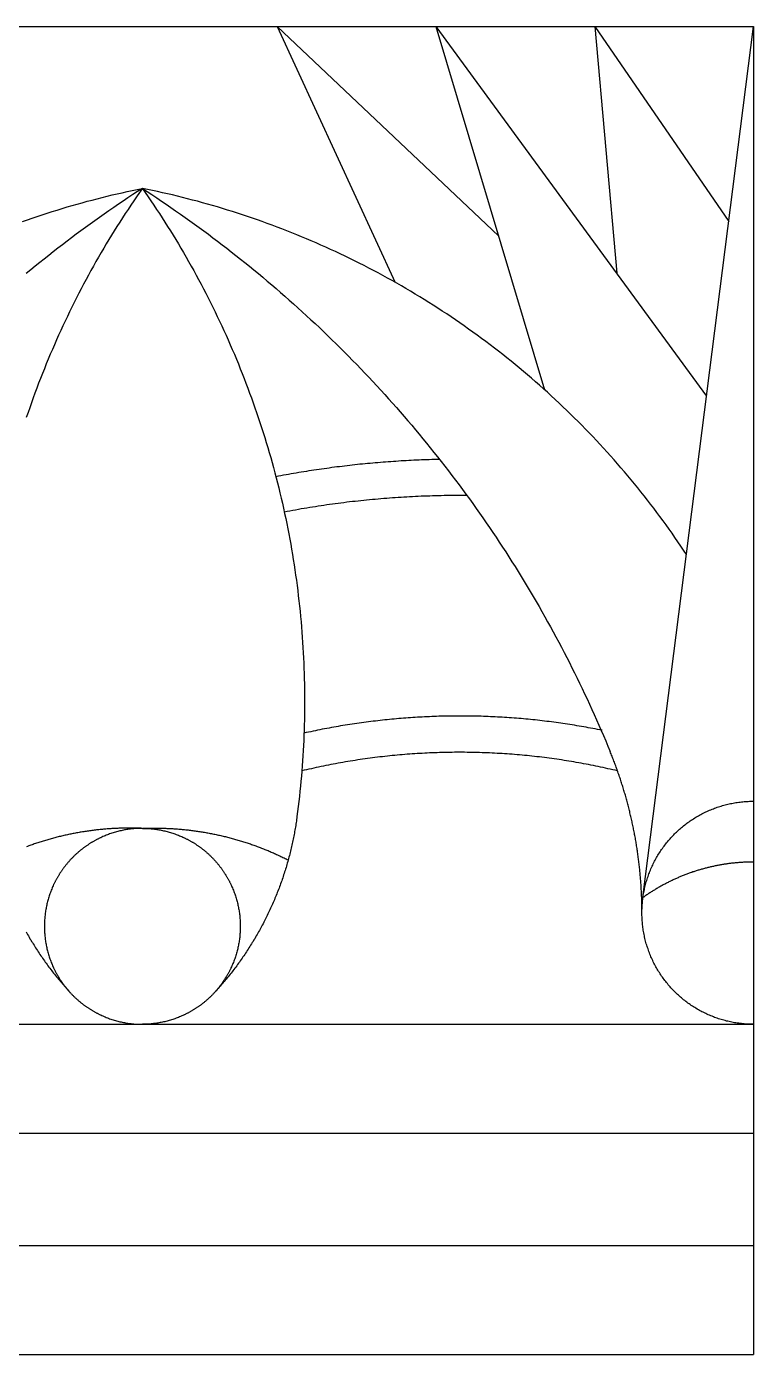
# Model space of a CAD drawing. Extents: x -111 to 2985, y -118 to 122.
# Drawn here: x 11.46 to 28.69, y -73.75 to -42.26 of the extents above; entities that cross this region are included whole.
import ezdxf

# ---------------------------------------------------------------- set-up
doc = ezdxf.new("R2010")
doc.units = 0
doc.layers.add('LAYER_03', color=5, linetype='CONTINUOUS')

msp = doc.modelspace()

# ---------------------------------------------------------------- linework, layer by layer
at = {"layer": 'LAYER_03'}
for points in [[(-29.274, -42.262), (28.693, -42.262)], [(17.4, -42.262), (20.201, -48.329)], [(17.4, -42.262), (22.649, -47.228)], [(21.164, -42.262), (23.739, -50.873)], [(21.164, -42.262), (27.582, -51.022)], [(24.929, -42.262), (25.45, -48.112)], [(24.929, -42.262), (28.107, -46.884)], [(26.074, -62.914), (28.693, -42.262)], [(28.693, -42.262), (28.693, -73.747)], [(11.357, -46.886), (11.475, -46.845), (11.592, -46.804), (11.71, -46.764), (11.827, -46.725), (11.945, -46.687), (12.063, -46.649), (12.181, -46.612), (12.3, -46.576), (12.418, -46.54), (12.536, -46.506), (12.655, -46.472), (12.774, -46.439), (12.892, -46.406), (13.011, -46.375), (13.13, -46.344), (13.249, -46.314), (13.368, -46.284), (13.487, -46.256), (13.606, -46.228), (13.725, -46.201), (13.844, -46.175), (13.963, -46.149), (14.082, -46.124), (14.202, -46.1)], [(14.202, -46.1), (14.088, -46.174), (13.974, -46.248), (13.861, -46.324), (13.748, -46.399), (13.636, -46.476), (13.523, -46.552), (13.411, -46.63), (13.3, -46.708), (13.188, -46.786), (13.077, -46.866), (12.966, -46.945), (12.856, -47.026), (12.745, -47.107), (12.635, -47.188), (12.526, -47.27), (12.417, -47.352), (12.308, -47.436), (12.199, -47.519), (12.091, -47.603), (11.983, -47.688), (11.875, -47.774), (11.768, -47.859), (11.661, -47.946), (11.555, -48.033), (11.449, -48.12)], [(14.202, -46.1), (14.133, -46.198), (14.065, -46.297), (13.997, -46.396), (13.93, -46.496), (13.863, -46.596), (13.797, -46.697), (13.731, -46.798), (13.666, -46.899), (13.601, -47.001), (13.537, -47.104), (13.473, -47.207), (13.41, -47.31), (13.348, -47.414), (13.286, -47.519), (13.224, -47.623), (13.163, -47.729), (13.103, -47.834), (13.043, -47.94), (12.984, -48.047), (12.925, -48.154), (12.867, -48.261), (12.81, -48.369), (12.753, -48.477), (12.696, -48.586), (12.641, -48.695), (12.585, -48.804), (12.531, -48.914), (12.477, -49.024), (12.424, -49.135), (12.371, -49.245), (12.319, -49.357), (12.267, -49.468), (12.217, -49.58), (12.166, -49.693), (12.117, -49.805), (12.068, -49.919), (12.019, -50.032), (11.972, -50.146), (11.925, -50.26), (11.878, -50.374), (11.833, -50.489), (11.788, -50.604), (11.743, -50.719), (11.699, -50.835), (11.656, -50.951), (11.614, -51.067), (11.572, -51.183), (11.531, -51.3), (11.491, -51.417), (11.451, -51.534)], [(14.202, -46.1), (14.315, -46.174), (14.429, -46.248), (14.542, -46.324), (14.655, -46.399), (14.768, -46.476), (14.88, -46.552), (14.992, -46.63), (15.104, -46.708), (15.215, -46.786), (15.326, -46.866), (15.437, -46.945), (15.548, -47.026), (15.658, -47.107), (15.768, -47.188), (15.877, -47.27), (15.987, -47.352), (16.096, -47.436), (16.204, -47.519), (16.312, -47.603), (16.42, -47.688), (16.528, -47.774), (16.635, -47.859), (16.742, -47.946), (16.848, -48.033), (16.955, -48.12), (17.06, -48.208), (17.166, -48.297), (17.271, -48.386), (17.375, -48.476), (17.48, -48.566), (17.583, -48.657), (17.687, -48.748), (17.79, -48.839), (17.893, -48.932), (17.995, -49.025), (18.097, -49.118), (18.198, -49.212), (18.299, -49.306), (18.4, -49.401), (18.5, -49.496), (18.6, -49.592), (18.699, -49.688), (18.798, -49.785), (18.896, -49.883), (18.994, -49.98), (19.092, -50.079), (19.189, -50.177), (19.286, -50.277), (19.382, -50.377), (19.478, -50.477), (19.573, -50.577), (19.668, -50.679), (19.762, -50.78), (19.856, -50.882), (19.949, -50.985), (20.042, -51.088), (20.134, -51.191), (20.226, -51.295), (20.318, -51.4), (20.409, -51.504), (20.499, -51.61), (20.589, -51.715), (20.679, -51.821), (20.768, -51.928), (20.856, -52.035), (20.944, -52.142), (21.031, -52.25), (21.118, -52.358), (21.205, -52.467), (21.29, -52.576), (21.376, -52.685), (21.46, -52.795), (21.545, -52.905), (21.628, -53.016), (21.712, -53.127), (21.794, -53.238), (21.876, -53.35), (21.958, -53.462), (22.039, -53.574), (22.119, -53.687), (22.199, -53.801), (22.278, -53.914), (22.357, -54.028), (22.435, -54.142), (22.513, -54.257), (22.59, -54.372), (22.667, -54.487), (22.743, -54.603), (22.818, -54.719), (22.893, -54.835), (22.967, -54.952), (23.041, -55.068), (23.114, -55.186), (23.186, -55.303), (23.258, -55.421), (23.33, -55.539), (23.4, -55.658), (23.47, -55.776), (23.54, -55.895), (23.609, -56.015), (23.677, -56.134), (23.745, -56.254), (23.812, -56.374), (23.879, -56.494), (23.945, -56.615), (24.01, -56.736), (24.075, -56.857), (24.139, -56.978), (24.203, -57.1), (24.266, -57.222), (24.328, -57.344), (24.39, -57.466), (24.451, -57.589), (24.511, -57.711), (24.571, -57.834), (24.631, -57.958), (24.689, -58.081), (24.747, -58.205), (24.805, -58.328), (24.862, -58.452), (24.918, -58.576), (24.973, -58.701), (25.028, -58.825), (25.083, -58.95), (25.136, -59.075), (25.19, -59.2), (25.242, -59.325), (25.294, -59.45)], [(27.106, -54.782), (27.038, -54.68), (26.97, -54.579), (26.902, -54.479), (26.833, -54.378), (26.763, -54.278), (26.692, -54.178), (26.621, -54.079), (26.549, -53.98), (26.476, -53.881), (26.403, -53.782), (26.328, -53.684), (26.254, -53.586), (26.178, -53.489), (26.102, -53.392), (26.026, -53.295), (25.948, -53.199), (25.87, -53.103), (25.791, -53.008), (25.712, -52.912), (25.632, -52.818), (25.551, -52.723), (25.47, -52.63), (25.388, -52.536), (25.305, -52.443), (25.222, -52.351), (25.138, -52.258), (25.054, -52.167), (24.969, -52.076), (24.883, -51.985), (24.797, -51.895), (24.71, -51.805), (24.622, -51.715), (24.534, -51.627), (24.445, -51.538), (24.356, -51.45), (24.266, -51.363), (24.175, -51.276), (24.084, -51.19), (23.992, -51.104), (23.9, -51.019), (23.807, -50.934), (23.714, -50.85), (23.62, -50.767), (23.525, -50.684), (23.43, -50.601), (23.334, -50.519), (23.238, -50.438), (23.141, -50.357), (23.044, -50.277), (22.946, -50.197), (22.848, -50.118), (22.749, -50.04), (22.649, -49.962), (22.549, -49.885), (22.449, -49.808), (22.348, -49.732), (22.247, -49.657), (22.145, -49.582), (22.043, -49.508), (21.94, -49.435), (21.836, -49.362), (21.733, -49.29), (21.629, -49.218), (21.524, -49.147), (21.419, -49.077), (21.313, -49.007), (21.207, -48.939), (21.101, -48.87), (20.994, -48.803), (20.887, -48.736), (20.779, -48.67), (20.671, -48.604), (20.563, -48.539), (20.454, -48.475), (20.345, -48.412), (20.236, -48.349), (20.126, -48.287), (20.015, -48.226), (19.905, -48.165), (19.794, -48.105), (19.683, -48.046), (19.571, -47.987), (19.459, -47.93), (19.347, -47.873), (19.234, -47.816), (19.121, -47.761), (19.008, -47.706), (18.895, -47.652), (18.781, -47.598), (18.667, -47.546), (18.553, -47.494), (18.438, -47.442), (18.323, -47.392), (18.208, -47.342), (18.093, -47.293), (17.978, -47.245), (17.862, -47.198), (17.746, -47.151), (17.63, -47.105), (17.513, -47.06), (17.397, -47.015), (17.28, -46.971), (17.163, -46.928), (17.046, -46.886), (16.929, -46.845), (16.811, -46.804), (16.694, -46.764), (16.576, -46.725), (16.458, -46.687), (16.34, -46.649), (16.222, -46.612), (16.104, -46.576), (15.985, -46.54), (15.867, -46.506), (15.748, -46.472), (15.63, -46.439), (15.511, -46.406), (15.392, -46.375), (15.273, -46.344), (15.154, -46.314), (15.035, -46.284), (14.916, -46.256), (14.797, -46.228), (14.678, -46.201), (14.559, -46.175), (14.44, -46.149), (14.321, -46.124), (14.202, -46.1)], [(14.202, -46.1), (14.27, -46.198), (14.339, -46.297), (14.406, -46.396), (14.474, -46.496), (14.54, -46.596), (14.607, -46.697), (14.672, -46.798), (14.738, -46.899), (14.802, -47.001), (14.866, -47.104), (14.93, -47.207), (14.993, -47.31), (15.056, -47.414), (15.118, -47.519), (15.179, -47.623), (15.24, -47.729), (15.3, -47.834), (15.36, -47.94), (15.42, -48.047), (15.478, -48.154), (15.536, -48.261), (15.594, -48.369), (15.651, -48.477), (15.707, -48.586), (15.763, -48.695), (15.818, -48.804), (15.872, -48.914), (15.926, -49.024), (15.98, -49.135), (16.032, -49.245), (16.084, -49.357), (16.136, -49.468), (16.187, -49.58), (16.237, -49.693), (16.287, -49.805), (16.335, -49.919), (16.384, -50.032), (16.431, -50.146), (16.479, -50.26), (16.525, -50.374), (16.571, -50.489), (16.616, -50.604), (16.66, -50.719), (16.704, -50.835), (16.747, -50.951), (16.789, -51.067), (16.831, -51.183), (16.872, -51.3), (16.913, -51.417), (16.952, -51.534), (16.991, -51.652), (17.03, -51.77), (17.068, -51.888), (17.105, -52.006), (17.141, -52.124), (17.177, -52.243), (17.211, -52.362), (17.246, -52.481), (17.279, -52.601), (17.312, -52.72), (17.344, -52.84), (17.376, -52.96), (17.406, -53.08), (17.436, -53.201), (17.466, -53.321), (17.494, -53.442), (17.522, -53.563), (17.549, -53.684), (17.576, -53.805), (17.602, -53.926), (17.627, -54.048), (17.651, -54.169), (17.675, -54.291), (17.697, -54.413), (17.72, -54.535), (17.741, -54.657), (17.762, -54.779), (17.782, -54.901), (17.801, -55.024), (17.82, -55.146), (17.837, -55.269), (17.855, -55.391), (17.871, -55.514), (17.887, -55.636), (17.901, -55.759), (17.916, -55.882), (17.929, -56.005), (17.942, -56.127), (17.954, -56.25), (17.965, -56.373), (17.976, -56.496), (17.986, -56.619), (17.995, -56.742), (18.003, -56.865), (18.011, -56.987), (18.018, -57.11), (18.024, -57.233), (18.03, -57.356), (18.035, -57.478), (18.039, -57.601), (18.042, -57.724), (18.045, -57.846), (18.047, -57.969), (18.048, -58.091), (18.049, -58.213), (18.048, -58.336), (18.048, -58.458), (18.046, -58.58), (18.044, -58.702), (18.041, -58.824), (18.037, -58.945), (18.033, -59.067), (18.028, -59.188), (18.022, -59.31), (18.015, -59.431), (18.008, -59.552), (18, -59.673), (17.992, -59.794), (17.983, -59.914), (17.973, -60.035), (17.962, -60.155), (17.951, -60.275), (17.939, -60.395), (17.926, -60.515), (17.913, -60.634), (17.899, -60.754), (17.885, -60.873), (17.869, -60.992)], [(21.251, -52.526), (21.19, -52.527), (21.129, -52.529), (21.068, -52.53), (21.007, -52.532), (20.946, -52.534), (20.885, -52.536), (20.824, -52.539), (20.763, -52.541), (20.702, -52.544), (20.641, -52.547), (20.58, -52.549), (20.519, -52.553), (20.458, -52.556), (20.397, -52.559), (20.336, -52.563), (20.276, -52.567), (20.215, -52.571), (20.154, -52.575), (20.093, -52.579), (20.032, -52.583), (19.971, -52.588), (19.91, -52.593), (19.849, -52.598), (19.788, -52.603), (19.727, -52.608), (19.666, -52.613), (19.606, -52.619), (19.545, -52.624), (19.484, -52.63), (19.423, -52.636), (19.362, -52.642), (19.302, -52.649), (19.241, -52.655), (19.18, -52.662), (19.119, -52.669), (19.059, -52.676), (18.998, -52.683), (18.937, -52.69), (18.877, -52.698), (18.816, -52.705), (18.756, -52.713), (18.695, -52.721), (18.634, -52.729), (18.574, -52.737), (18.513, -52.746), (18.453, -52.754), (18.392, -52.763), (18.332, -52.772), (18.272, -52.781), (18.211, -52.79), (18.151, -52.8), (18.091, -52.809), (18.03, -52.819), (17.97, -52.829), (17.91, -52.839), (17.85, -52.849), (17.79, -52.859), (17.729, -52.87), (17.669, -52.881), (17.609, -52.891), (17.549, -52.902), (17.489, -52.914), (17.429, -52.925), (17.369, -52.936)], [(21.9, -53.382), (21.832, -53.381), (21.764, -53.381), (21.696, -53.381), (21.628, -53.381), (21.56, -53.382), (21.492, -53.382), (21.424, -53.383), (21.356, -53.384), (21.288, -53.386), (21.22, -53.387), (21.152, -53.389), (21.084, -53.391), (21.016, -53.393), (20.948, -53.395), (20.88, -53.397), (20.812, -53.4), (20.744, -53.403), (20.676, -53.406), (20.608, -53.409), (20.54, -53.413), (20.472, -53.417), (20.404, -53.421), (20.336, -53.425), (20.268, -53.429), (20.2, -53.434), (20.132, -53.439), (20.064, -53.444), (19.996, -53.449), (19.928, -53.454), (19.86, -53.46), (19.793, -53.466), (19.725, -53.472), (19.657, -53.478), (19.589, -53.484), (19.521, -53.491), (19.454, -53.498), (19.386, -53.505), (19.318, -53.512), (19.25, -53.52), (19.183, -53.527), (19.115, -53.535), (19.048, -53.543), (18.98, -53.552), (18.912, -53.56), (18.845, -53.569), (18.777, -53.578), (18.71, -53.587), (18.643, -53.596), (18.575, -53.606), (18.508, -53.616), (18.441, -53.626), (18.373, -53.636), (18.306, -53.646), (18.239, -53.657), (18.172, -53.668), (18.105, -53.679), (18.037, -53.69), (17.97, -53.701), (17.903, -53.713), (17.836, -53.725), (17.77, -53.737), (17.703, -53.749), (17.636, -53.761), (17.569, -53.774)], [(25.104, -58.949), (25.05, -58.938), (24.996, -58.927), (24.941, -58.917), (24.887, -58.906), (24.833, -58.896), (24.778, -58.886), (24.724, -58.876), (24.669, -58.867), (24.615, -58.857), (24.56, -58.848), (24.505, -58.839), (24.451, -58.83), (24.396, -58.821), (24.341, -58.812), (24.286, -58.804), (24.231, -58.796), (24.177, -58.787), (24.122, -58.78), (24.067, -58.772), (24.012, -58.764), (23.957, -58.757), (23.901, -58.75), (23.846, -58.743), (23.791, -58.736), (23.736, -58.729), (23.681, -58.723), (23.625, -58.716), (23.57, -58.71), (23.515, -58.704), (23.459, -58.698), (23.404, -58.693), (23.349, -58.687), (23.293, -58.682), (23.238, -58.677), (23.182, -58.672), (23.127, -58.668), (23.071, -58.663), (23.016, -58.659), (22.96, -58.655), (22.904, -58.651), (22.849, -58.647), (22.793, -58.643), (22.737, -58.64), (22.682, -58.637), (22.626, -58.634), (22.57, -58.631), (22.515, -58.628), (22.459, -58.626), (22.403, -58.623), (22.347, -58.621), (22.291, -58.619), (22.236, -58.617), (22.18, -58.616), (22.124, -58.614), (22.068, -58.613), (22.012, -58.612), (21.957, -58.611), (21.901, -58.611), (21.845, -58.61), (21.789, -58.61), (21.733, -58.61), (21.677, -58.61), (21.622, -58.61), (21.566, -58.611), (21.51, -58.611), (21.454, -58.612), (21.398, -58.613), (21.342, -58.614), (21.287, -58.615), (21.231, -58.617), (21.175, -58.619), (21.119, -58.621), (21.063, -58.623), (21.008, -58.625), (20.952, -58.627), (20.896, -58.63), (20.84, -58.633), (20.785, -58.636), (20.729, -58.639), (20.673, -58.642), (20.617, -58.646), (20.562, -58.65), (20.506, -58.654), (20.45, -58.658), (20.395, -58.662), (20.339, -58.667), (20.284, -58.671), (20.228, -58.676), (20.173, -58.681), (20.117, -58.686), (20.062, -58.692), (20.006, -58.697), (19.951, -58.703), (19.895, -58.709), (19.84, -58.715), (19.785, -58.721), (19.729, -58.728), (19.674, -58.734), (19.619, -58.741), (19.564, -58.748), (19.508, -58.755), (19.453, -58.763), (19.398, -58.77), (19.343, -58.778), (19.288, -58.786), (19.233, -58.794), (19.178, -58.802), (19.123, -58.811), (19.068, -58.819), (19.014, -58.828), (18.959, -58.837), (18.904, -58.846), (18.849, -58.855), (18.795, -58.865), (18.74, -58.874), (18.685, -58.884), (18.631, -58.894), (18.576, -58.905), (18.522, -58.915), (18.468, -58.925), (18.413, -58.936), (18.359, -58.947), (18.305, -58.958), (18.251, -58.969), (18.197, -58.981), (18.143, -58.992), (18.089, -59.004), (18.035, -59.016)], [(25.47, -59.911), (25.413, -59.897), (25.356, -59.884), (25.299, -59.871), (25.242, -59.858), (25.185, -59.845), (25.127, -59.833), (25.07, -59.821), (25.013, -59.809), (24.955, -59.797), (24.898, -59.785), (24.84, -59.774), (24.782, -59.762), (24.725, -59.751), (24.667, -59.74), (24.609, -59.73), (24.551, -59.719), (24.493, -59.709), (24.435, -59.699), (24.377, -59.689), (24.319, -59.68), (24.261, -59.67), (24.203, -59.661), (24.144, -59.652), (24.086, -59.644), (24.028, -59.635), (23.969, -59.627), (23.911, -59.619), (23.852, -59.611), (23.794, -59.603), (23.735, -59.596), (23.676, -59.588), (23.618, -59.581), (23.559, -59.574), (23.5, -59.568), (23.441, -59.561), (23.383, -59.555), (23.324, -59.549), (23.265, -59.544), (23.206, -59.538), (23.147, -59.533), (23.088, -59.528), (23.029, -59.523), (22.97, -59.518), (22.911, -59.514), (22.852, -59.509), (22.793, -59.505), (22.734, -59.501), (22.675, -59.498), (22.615, -59.495), (22.556, -59.491), (22.497, -59.488), (22.438, -59.486), (22.379, -59.483), (22.319, -59.481), (22.26, -59.479), (22.201, -59.477), (22.142, -59.475), (22.082, -59.474), (22.023, -59.473), (21.964, -59.472), (21.904, -59.471), (21.845, -59.47), (21.786, -59.47), (21.727, -59.47), (21.667, -59.47), (21.608, -59.47), (21.549, -59.471), (21.489, -59.472), (21.43, -59.473), (21.371, -59.474), (21.311, -59.475), (21.252, -59.477), (21.193, -59.479), (21.134, -59.481), (21.074, -59.483), (21.015, -59.486), (20.956, -59.488), (20.897, -59.491), (20.838, -59.495), (20.779, -59.498), (20.719, -59.501), (20.66, -59.505), (20.601, -59.509), (20.542, -59.514), (20.483, -59.518), (20.424, -59.523), (20.365, -59.528), (20.306, -59.533), (20.247, -59.538), (20.188, -59.544), (20.129, -59.549), (20.07, -59.555), (20.012, -59.561), (19.953, -59.568), (19.894, -59.574), (19.835, -59.581), (19.777, -59.588), (19.718, -59.596), (19.659, -59.603), (19.601, -59.611), (19.542, -59.619), (19.484, -59.627), (19.426, -59.635), (19.367, -59.644), (19.309, -59.652), (19.251, -59.661), (19.192, -59.67), (19.134, -59.68), (19.076, -59.689), (19.018, -59.699), (18.96, -59.709), (18.902, -59.719), (18.844, -59.73), (18.786, -59.74), (18.728, -59.751), (18.671, -59.762), (18.613, -59.774), (18.555, -59.785), (18.498, -59.797), (18.44, -59.809), (18.383, -59.821), (18.326, -59.833), (18.268, -59.845), (18.211, -59.858), (18.154, -59.871), (18.097, -59.884), (18.04, -59.897), (17.983, -59.911)], [(26.049, -63.275), (26.049, -63.244), (26.049, -63.214), (26.049, -63.183), (26.049, -63.153), (26.048, -63.122), (26.048, -63.092), (26.047, -63.061), (26.046, -63.031), (26.046, -63), (26.045, -62.97), (26.044, -62.939), (26.043, -62.909), (26.042, -62.878), (26.04, -62.848), (26.039, -62.817), (26.038, -62.787), (26.036, -62.756), (26.034, -62.726), (26.033, -62.695), (26.031, -62.664), (26.029, -62.634), (26.027, -62.603), (26.025, -62.573), (26.023, -62.542), (26.02, -62.512), (26.018, -62.481), (26.016, -62.451), (26.013, -62.42), (26.01, -62.389), (26.008, -62.359), (26.005, -62.328), (26.002, -62.298), (25.999, -62.267), (25.996, -62.237), (25.993, -62.206), (25.989, -62.176), (25.986, -62.145), (25.982, -62.115), (25.979, -62.084), (25.975, -62.054), (25.971, -62.023), (25.967, -61.993), (25.963, -61.962), (25.959, -61.932), (25.955, -61.902), (25.951, -61.871), (25.947, -61.841), (25.942, -61.81), (25.938, -61.78), (25.933, -61.75), (25.928, -61.719), (25.924, -61.689), (25.919, -61.658), (25.914, -61.628), (25.909, -61.598), (25.903, -61.567), (25.898, -61.537), (25.893, -61.507), (25.887, -61.477), (25.882, -61.446), (25.876, -61.416), (25.87, -61.386), (25.865, -61.356), (25.859, -61.326), (25.853, -61.295), (25.847, -61.265), (25.84, -61.235), (25.834, -61.205), (25.828, -61.175), (25.821, -61.145), (25.815, -61.115), (25.808, -61.085), (25.801, -61.055), (25.795, -61.025), (25.788, -60.995), (25.781, -60.965), (25.774, -60.935), (25.766, -60.905), (25.759, -60.875), (25.752, -60.846), (25.744, -60.816), (25.737, -60.786), (25.729, -60.756), (25.721, -60.727), (25.713, -60.697), (25.706, -60.667), (25.698, -60.638), (25.689, -60.608), (25.681, -60.578), (25.673, -60.549), (25.665, -60.519), (25.656, -60.49), (25.648, -60.46), (25.639, -60.431), (25.63, -60.401), (25.621, -60.372), (25.613, -60.343), (25.604, -60.313), (25.594, -60.284), (25.585, -60.255), (25.576, -60.226), (25.567, -60.196), (25.557, -60.167), (25.548, -60.138), (25.538, -60.109), (25.529, -60.08), (25.519, -60.051), (25.509, -60.022), (25.499, -59.993), (25.489, -59.964), (25.479, -59.935), (25.469, -59.906), (25.458, -59.878), (25.448, -59.849), (25.437, -59.82), (25.427, -59.791), (25.416, -59.763), (25.406, -59.734), (25.395, -59.706), (25.384, -59.677), (25.373, -59.649), (25.362, -59.62), (25.351, -59.592), (25.34, -59.563), (25.328, -59.535), (25.317, -59.507), (25.305, -59.479), (25.294, -59.45)], [(28.693, -65.919), (28.662, -65.919), (28.63, -65.918), (28.598, -65.917), (28.566, -65.916), (28.535, -65.914), (28.503, -65.912), (28.471, -65.909), (28.439, -65.906), (28.407, -65.903), (28.375, -65.899), (28.343, -65.895), (28.311, -65.891), (28.278, -65.886), (28.246, -65.881), (28.215, -65.875), (28.183, -65.869), (28.151, -65.862), (28.119, -65.856), (28.087, -65.848), (28.055, -65.841), (28.024, -65.832), (27.992, -65.824), (27.96, -65.815), (27.929, -65.806), (27.898, -65.796), (27.866, -65.786), (27.835, -65.776), (27.804, -65.765), (27.773, -65.754), (27.743, -65.742), (27.712, -65.73), (27.682, -65.717), (27.651, -65.705), (27.621, -65.692), (27.591, -65.678), (27.561, -65.664), (27.532, -65.65), (27.502, -65.635), (27.473, -65.62), (27.444, -65.605), (27.415, -65.589), (27.387, -65.573), (27.359, -65.557), (27.33, -65.54), (27.303, -65.523), (27.275, -65.506), (27.247, -65.488), (27.22, -65.47), (27.193, -65.452), (27.167, -65.433), (27.14, -65.415), (27.114, -65.395), (27.088, -65.376), (27.063, -65.356), (27.038, -65.336), (27.013, -65.316), (26.988, -65.295), (26.964, -65.274), (26.94, -65.253), (26.916, -65.232), (26.892, -65.21), (26.869, -65.189), (26.846, -65.167), (26.824, -65.144), (26.802, -65.122), (26.78, -65.099), (26.758, -65.076), (26.736, -65.052), (26.715, -65.029), (26.694, -65.005), (26.673, -64.98), (26.652, -64.955), (26.632, -64.931), (26.612, -64.905), (26.592, -64.88), (26.573, -64.854), (26.554, -64.828), (26.535, -64.801), (26.516, -64.775), (26.498, -64.748), (26.48, -64.721), (26.462, -64.693), (26.445, -64.666), (26.428, -64.638), (26.411, -64.61), (26.395, -64.581), (26.379, -64.553), (26.363, -64.524), (26.348, -64.495), (26.333, -64.466), (26.318, -64.436), (26.304, -64.407), (26.29, -64.377), (26.277, -64.347), (26.263, -64.317), (26.251, -64.287), (26.238, -64.256), (26.226, -64.226), (26.215, -64.195), (26.203, -64.164), (26.193, -64.133), (26.182, -64.102), (26.172, -64.071), (26.162, -64.039), (26.153, -64.008), (26.144, -63.976), (26.136, -63.945), (26.128, -63.913), (26.12, -63.881), (26.113, -63.849), (26.106, -63.818), (26.099, -63.786), (26.093, -63.754), (26.087, -63.722), (26.082, -63.69), (26.077, -63.658), (26.073, -63.626), (26.069, -63.594), (26.065, -63.562), (26.062, -63.53), (26.059, -63.498), (26.056, -63.466), (26.054, -63.434), (26.052, -63.402), (26.051, -63.37), (26.05, -63.338), (26.05, -63.306), (26.049, -63.275), (26.05, -63.243), (26.05, -63.211), (26.051, -63.18), (26.052, -63.148), (26.054, -63.116), (26.056, -63.084), (26.059, -63.052), (26.062, -63.02), (26.065, -62.988), (26.069, -62.956), (26.073, -62.924), (26.077, -62.892), (26.082, -62.86), (26.087, -62.828), (26.093, -62.796), (26.099, -62.764), (26.106, -62.732), (26.113, -62.7), (26.12, -62.668), (26.128, -62.637), (26.136, -62.605), (26.144, -62.573), (26.153, -62.542), (26.162, -62.51), (26.172, -62.479), (26.182, -62.448), (26.193, -62.417), (26.203, -62.386), (26.215, -62.355), (26.226, -62.324), (26.238, -62.293), (26.251, -62.263), (26.263, -62.233), (26.277, -62.203), (26.29, -62.173), (26.304, -62.143), (26.318, -62.113), (26.333, -62.084), (26.348, -62.055), (26.363, -62.026), (26.379, -61.997), (26.395, -61.968), (26.411, -61.94), (26.428, -61.912), (26.445, -61.884), (26.462, -61.856), (26.48, -61.829), (26.498, -61.802), (26.516, -61.775), (26.535, -61.748), (26.554, -61.722), (26.573, -61.696), (26.592, -61.67), (26.612, -61.644), (26.632, -61.619), (26.652, -61.594), (26.673, -61.569), (26.694, -61.545), (26.715, -61.521), (26.736, -61.497), (26.758, -61.474), (26.78, -61.451), (26.802, -61.428), (26.824, -61.405), (26.846, -61.383), (26.869, -61.361), (26.892, -61.339), (26.916, -61.318), (26.94, -61.296), (26.964, -61.275), (26.988, -61.254), (27.013, -61.234), (27.038, -61.213), (27.063, -61.193), (27.088, -61.174), (27.114, -61.154), (27.14, -61.135), (27.167, -61.116), (27.193, -61.097), (27.22, -61.079), (27.247, -61.061), (27.275, -61.044), (27.303, -61.026), (27.33, -61.009), (27.359, -60.992), (27.387, -60.976), (27.415, -60.96), (27.444, -60.944), (27.473, -60.929), (27.502, -60.914), (27.532, -60.9), (27.561, -60.885), (27.591, -60.871), (27.621, -60.858), (27.651, -60.845), (27.682, -60.832), (27.712, -60.82), (27.743, -60.808), (27.773, -60.796), (27.804, -60.785), (27.835, -60.774), (27.866, -60.763), (27.898, -60.753), (27.929, -60.744), (27.96, -60.734), (27.992, -60.726), (28.024, -60.717), (28.055, -60.709), (28.087, -60.701), (28.119, -60.694), (28.151, -60.687), (28.183, -60.681), (28.215, -60.675), (28.246, -60.669), (28.278, -60.664), (28.311, -60.659), (28.343, -60.654), (28.375, -60.65), (28.407, -60.646), (28.439, -60.643), (28.471, -60.64), (28.503, -60.638), (28.535, -60.636), (28.566, -60.634), (28.598, -60.632), (28.63, -60.632), (28.662, -60.631), (28.693, -60.631)], [(17.869, -60.992), (17.865, -61.027), (17.86, -61.063), (17.855, -61.099), (17.849, -61.135), (17.844, -61.171), (17.838, -61.206), (17.832, -61.242), (17.826, -61.278), (17.82, -61.314), (17.814, -61.35), (17.807, -61.385), (17.801, -61.421), (17.794, -61.457), (17.787, -61.493), (17.779, -61.528), (17.772, -61.564), (17.764, -61.6), (17.757, -61.635), (17.749, -61.671), (17.741, -61.707), (17.732, -61.742), (17.724, -61.778), (17.715, -61.814), (17.706, -61.849), (17.697, -61.885), (17.688, -61.92), (17.679, -61.956), (17.669, -61.991), (17.66, -62.026), (17.65, -62.062), (17.64, -62.097), (17.63, -62.132), (17.619, -62.168), (17.609, -62.203), (17.598, -62.238), (17.587, -62.273), (17.576, -62.308), (17.565, -62.343), (17.553, -62.378), (17.542, -62.413), (17.53, -62.448), (17.518, -62.483), (17.506, -62.518), (17.494, -62.553), (17.481, -62.588), (17.469, -62.622), (17.456, -62.657), (17.443, -62.691), (17.43, -62.726), (17.416, -62.76), (17.403, -62.795), (17.389, -62.829), (17.375, -62.863), (17.362, -62.898), (17.347, -62.932), (17.333, -62.966), (17.319, -63), (17.304, -63.034), (17.289, -63.068), (17.274, -63.102), (17.259, -63.135), (17.244, -63.169), (17.228, -63.202), (17.213, -63.236), (17.197, -63.269), (17.181, -63.303), (17.165, -63.336), (17.148, -63.369), (17.132, -63.402), (17.115, -63.435), (17.099, -63.468), (17.082, -63.501), (17.065, -63.534), (17.047, -63.567), (17.03, -63.599), (17.012, -63.632), (16.995, -63.664), (16.977, -63.697), (16.959, -63.729), (16.941, -63.761), (16.922, -63.793), (16.904, -63.825), (16.885, -63.857), (16.867, -63.889), (16.848, -63.92), (16.829, -63.952), (16.809, -63.983), (16.79, -64.015), (16.77, -64.046), (16.751, -64.077), (16.731, -64.108), (16.711, -64.139), (16.691, -64.17), (16.671, -64.201), (16.65, -64.231), (16.63, -64.262), (16.609, -64.292), (16.588, -64.323), (16.568, -64.353), (16.546, -64.383), (16.525, -64.413), (16.504, -64.443), (16.482, -64.472), (16.461, -64.502), (16.439, -64.531), (16.417, -64.561), (16.395, -64.59), (16.373, -64.619), (16.351, -64.648), (16.329, -64.677), (16.306, -64.706), (16.283, -64.734), (16.261, -64.763), (16.238, -64.791), (16.215, -64.82), (16.192, -64.848), (16.168, -64.876), (16.145, -64.904), (16.122, -64.931), (16.098, -64.959), (16.074, -64.986), (16.05, -65.014), (16.027, -65.041), (16.002, -65.068), (15.978, -65.095), (15.954, -65.122), (15.93, -65.148), (15.905, -65.175)], [(14.202, -61.273), (14.174, -61.272), (14.146, -61.271), (14.119, -61.27), (14.091, -61.269), (14.063, -61.269), (14.036, -61.268), (14.008, -61.268), (13.98, -61.267), (13.952, -61.267), (13.925, -61.267), (13.897, -61.267), (13.869, -61.267), (13.841, -61.267), (13.813, -61.268), (13.785, -61.268), (13.758, -61.269), (13.73, -61.269), (13.702, -61.27), (13.674, -61.271), (13.646, -61.272), (13.618, -61.273), (13.59, -61.274), (13.563, -61.276), (13.535, -61.277), (13.507, -61.279), (13.479, -61.28), (13.451, -61.282), (13.423, -61.284), (13.395, -61.286), (13.367, -61.288), (13.339, -61.29), (13.312, -61.293), (13.284, -61.295), (13.256, -61.298), (13.228, -61.3), (13.2, -61.303), (13.172, -61.306), (13.144, -61.309), (13.116, -61.312), (13.089, -61.315), (13.061, -61.319), (13.033, -61.322), (13.005, -61.326), (12.977, -61.329), (12.949, -61.333), (12.922, -61.337), (12.894, -61.341), (12.866, -61.345), (12.838, -61.349), (12.811, -61.354), (12.783, -61.358), (12.755, -61.363), (12.727, -61.367), (12.7, -61.372), (12.672, -61.377), (12.644, -61.382), (12.617, -61.387), (12.589, -61.392), (12.562, -61.398), (12.534, -61.403), (12.507, -61.409), (12.479, -61.414), (12.451, -61.42), (12.424, -61.426), (12.397, -61.432), (12.369, -61.438), (12.342, -61.444), (12.314, -61.451), (12.287, -61.457), (12.26, -61.464), (12.232, -61.47), (12.205, -61.477), (12.178, -61.484), (12.151, -61.491), (12.123, -61.498), (12.096, -61.505), (12.069, -61.513), (12.042, -61.52), (12.015, -61.528), (11.988, -61.535), (11.961, -61.543), (11.934, -61.551), (11.907, -61.559), (11.88, -61.567), (11.853, -61.575), (11.827, -61.583), (11.8, -61.592), (11.773, -61.6), (11.746, -61.609), (11.72, -61.617), (11.693, -61.626), (11.667, -61.635), (11.64, -61.644), (11.614, -61.653), (11.587, -61.662), (11.561, -61.672), (11.534, -61.681), (11.508, -61.691), (11.482, -61.7), (11.456, -61.71)], [(14.202, -61.273), (14.176, -61.273), (14.15, -61.274), (14.124, -61.274), (14.098, -61.275), (14.072, -61.277), (14.046, -61.278), (14.019, -61.28), (13.993, -61.282), (13.966, -61.285), (13.94, -61.288), (13.913, -61.291), (13.886, -61.295), (13.86, -61.298), (13.833, -61.303), (13.806, -61.307), (13.779, -61.312), (13.752, -61.317), (13.725, -61.322), (13.698, -61.328), (13.671, -61.335), (13.644, -61.341), (13.617, -61.348), (13.59, -61.355), (13.562, -61.363), (13.535, -61.371), (13.508, -61.379), (13.481, -61.388), (13.454, -61.397), (13.427, -61.406), (13.4, -61.416), (13.373, -61.426), (13.347, -61.436), (13.32, -61.447), (13.293, -61.458), (13.267, -61.47), (13.24, -61.481), (13.214, -61.494), (13.2, -61.5), (13.187, -61.506), (13.174, -61.513), (13.161, -61.519), (13.148, -61.526), (13.135, -61.533), (13.122, -61.539), (13.109, -61.546), (13.096, -61.553), (13.083, -61.56), (13.07, -61.567), (13.057, -61.575), (13.044, -61.582), (13.031, -61.589), (13.019, -61.597), (13.006, -61.604), (12.993, -61.612), (12.981, -61.62), (12.968, -61.628), (12.956, -61.636), (12.943, -61.644), (12.931, -61.652), (12.918, -61.66), (12.906, -61.668), (12.893, -61.676), (12.881, -61.685), (12.869, -61.693), (12.857, -61.702), (12.845, -61.711), (12.832, -61.719), (12.82, -61.728), (12.808, -61.737), (12.796, -61.746), (12.785, -61.755), (12.773, -61.765), (12.761, -61.774), (12.749, -61.783), (12.738, -61.793), (12.726, -61.802), (12.714, -61.812), (12.703, -61.821), (12.691, -61.831), (12.68, -61.841), (12.669, -61.851), (12.658, -61.861), (12.646, -61.871), (12.635, -61.881), (12.624, -61.891), (12.613, -61.901), (12.602, -61.911), (12.591, -61.922), (12.581, -61.932), (12.57, -61.943), (12.559, -61.953), (12.549, -61.964), (12.538, -61.975), (12.528, -61.986), (12.517, -61.996), (12.507, -62.007), (12.497, -62.018), (12.486, -62.029), (12.476, -62.041), (12.466, -62.052), (12.456, -62.063), (12.447, -62.074), (12.437, -62.086), (12.427, -62.097), (12.417, -62.109), (12.408, -62.12), (12.398, -62.132), (12.389, -62.143), (12.38, -62.155), (12.37, -62.167), (12.361, -62.179), (12.352, -62.191), (12.343, -62.203), (12.334, -62.215), (12.325, -62.227), (12.316, -62.239), (12.308, -62.251), (12.299, -62.263), (12.291, -62.275), (12.282, -62.288), (12.274, -62.3), (12.266, -62.312), (12.257, -62.325), (12.249, -62.337), (12.241, -62.35), (12.233, -62.362), (12.226, -62.375), (12.218, -62.388), (12.21, -62.4), (12.203, -62.413), (12.195, -62.426), (12.188, -62.439), (12.18, -62.451), (12.173, -62.464), (12.166, -62.477), (12.159, -62.49), (12.152, -62.503), (12.145, -62.516), (12.138, -62.529), (12.132, -62.542), (12.125, -62.555), (12.118, -62.568), (12.112, -62.581), (12.106, -62.595), (12.099, -62.608), (12.087, -62.634), (12.075, -62.661), (12.064, -62.687), (12.053, -62.714), (12.042, -62.741), (12.031, -62.768), (12.021, -62.795), (12.012, -62.822), (12.002, -62.849), (11.993, -62.876), (11.985, -62.903), (11.976, -62.93), (11.968, -62.957), (11.961, -62.984), (11.954, -63.011), (11.947, -63.038), (11.94, -63.065), (11.934, -63.092), (11.928, -63.119), (11.923, -63.146), (11.918, -63.173), (11.913, -63.2), (11.908, -63.227), (11.904, -63.254), (11.9, -63.281), (11.897, -63.307), (11.894, -63.334), (11.891, -63.361), (11.888, -63.387), (11.886, -63.414), (11.884, -63.44), (11.882, -63.466), (11.881, -63.492), (11.88, -63.518), (11.879, -63.544), (11.879, -63.57), (11.879, -63.596), (11.879, -63.622), (11.879, -63.647), (11.88, -63.673), (11.881, -63.699), (11.882, -63.726), (11.884, -63.752), (11.886, -63.778), (11.888, -63.805), (11.891, -63.831), (11.894, -63.858), (11.897, -63.884), (11.9, -63.911), (11.904, -63.938), (11.908, -63.965), (11.913, -63.992), (11.918, -64.019), (11.923, -64.046), (11.928, -64.073), (11.934, -64.1), (11.94, -64.127), (11.947, -64.154), (11.954, -64.181), (11.961, -64.208), (11.968, -64.235), (11.976, -64.262), (11.985, -64.289), (11.993, -64.316), (12.002, -64.343), (12.012, -64.37), (12.021, -64.397), (12.031, -64.424), (12.042, -64.451), (12.053, -64.478), (12.064, -64.504), (12.075, -64.531), (12.087, -64.558), (12.099, -64.584), (12.106, -64.597), (12.112, -64.61), (12.118, -64.624), (12.125, -64.637), (12.132, -64.65), (12.138, -64.663), (12.145, -64.676), (12.152, -64.689), (12.159, -64.702), (12.166, -64.715), (12.173, -64.728), (12.18, -64.74), (12.188, -64.753), (12.195, -64.766), (12.203, -64.779), (12.21, -64.792), (12.218, -64.804), (12.226, -64.817), (12.233, -64.829), (12.241, -64.842), (12.249, -64.855), (12.257, -64.867), (12.266, -64.879), (12.274, -64.892), (12.282, -64.904), (12.291, -64.916), (12.299, -64.929), (12.308, -64.941), (12.316, -64.953), (12.325, -64.965), (12.334, -64.977), (12.343, -64.989), (12.352, -65.001), (12.361, -65.013), (12.37, -65.025), (12.38, -65.037), (12.389, -65.048), (12.398, -65.06), (12.408, -65.072), (12.417, -65.083), (12.427, -65.095), (12.437, -65.106), (12.447, -65.117), (12.456, -65.129), (12.466, -65.14), (12.476, -65.151), (12.486, -65.162), (12.497, -65.173), (12.507, -65.184), (12.517, -65.195), (12.528, -65.206), (12.538, -65.217), (12.549, -65.228), (12.559, -65.238), (12.57, -65.249), (12.581, -65.26), (12.591, -65.27), (12.602, -65.28), (12.613, -65.291), (12.624, -65.301), (12.635, -65.311), (12.646, -65.321), (12.658, -65.331), (12.669, -65.341), (12.68, -65.351), (12.691, -65.361), (12.703, -65.371), (12.714, -65.38), (12.726, -65.39), (12.738, -65.399), (12.749, -65.409), (12.761, -65.418), (12.773, -65.427), (12.785, -65.436), (12.796, -65.446), (12.808, -65.455), (12.82, -65.463), (12.832, -65.472), (12.845, -65.481), (12.857, -65.49), (12.869, -65.498), (12.881, -65.507), (12.893, -65.515), (12.906, -65.524), (12.918, -65.532), (12.931, -65.54), (12.943, -65.548), (12.956, -65.556), (12.968, -65.564), (12.981, -65.572), (12.993, -65.58), (13.006, -65.587), (13.019, -65.595), (13.031, -65.602), (13.044, -65.61), (13.057, -65.617), (13.07, -65.624), (13.083, -65.632), (13.096, -65.639), (13.109, -65.646), (13.122, -65.652), (13.135, -65.659), (13.148, -65.666), (13.161, -65.673), (13.174, -65.679), (13.187, -65.686), (13.2, -65.692), (13.214, -65.698), (13.24, -65.71), (13.267, -65.722), (13.293, -65.734), (13.32, -65.745), (13.347, -65.756), (13.373, -65.766), (13.4, -65.776), (13.427, -65.786), (13.454, -65.795), (13.481, -65.804), (13.508, -65.813), (13.535, -65.821), (13.562, -65.829), (13.59, -65.837), (13.617, -65.844), (13.644, -65.851), (13.671, -65.857), (13.698, -65.863), (13.725, -65.869), (13.752, -65.875), (13.779, -65.88), (13.806, -65.885), (13.833, -65.889), (13.86, -65.893), (13.886, -65.897), (13.913, -65.901), (13.94, -65.904), (13.966, -65.907), (13.993, -65.909), (14.019, -65.912), (14.046, -65.914), (14.072, -65.915), (14.098, -65.916), (14.124, -65.917), (14.15, -65.918), (14.176, -65.919), (14.202, -65.919)], [(14.202, -61.273), (14.229, -61.272), (14.257, -61.271), (14.285, -61.27), (14.312, -61.269), (14.34, -61.269), (14.368, -61.268), (14.395, -61.268), (14.423, -61.267), (14.451, -61.267), (14.479, -61.267), (14.507, -61.267), (14.534, -61.267), (14.562, -61.267), (14.59, -61.268), (14.618, -61.268), (14.646, -61.269), (14.673, -61.269), (14.701, -61.27), (14.729, -61.271), (14.757, -61.272), (14.785, -61.273), (14.813, -61.274), (14.841, -61.276), (14.869, -61.277), (14.896, -61.279), (14.924, -61.28), (14.952, -61.282), (14.98, -61.284), (15.008, -61.286), (15.036, -61.288), (15.064, -61.29), (15.092, -61.293), (15.12, -61.295), (15.147, -61.298), (15.175, -61.3), (15.203, -61.303), (15.231, -61.306), (15.259, -61.309), (15.287, -61.312), (15.315, -61.315), (15.343, -61.319), (15.37, -61.322), (15.398, -61.326), (15.426, -61.329), (15.454, -61.333), (15.482, -61.337), (15.509, -61.341), (15.537, -61.345), (15.565, -61.349), (15.593, -61.354), (15.62, -61.358), (15.648, -61.363), (15.676, -61.367), (15.704, -61.372), (15.731, -61.377), (15.759, -61.382), (15.786, -61.387), (15.814, -61.392), (15.842, -61.398), (15.869, -61.403), (15.897, -61.409), (15.924, -61.414), (15.952, -61.42), (15.979, -61.426), (16.007, -61.432), (16.034, -61.438), (16.062, -61.444), (16.089, -61.451), (16.116, -61.457), (16.144, -61.464), (16.171, -61.47), (16.198, -61.477), (16.225, -61.484), (16.253, -61.491), (16.28, -61.498), (16.307, -61.505), (16.334, -61.513), (16.361, -61.52), (16.388, -61.528), (16.415, -61.535), (16.442, -61.543), (16.469, -61.551), (16.496, -61.559), (16.523, -61.567), (16.55, -61.575), (16.577, -61.583), (16.603, -61.592), (16.63, -61.6), (16.657, -61.609), (16.684, -61.617), (16.71, -61.626), (16.737, -61.635), (16.763, -61.644), (16.79, -61.653), (16.816, -61.662), (16.843, -61.672), (16.869, -61.681), (16.895, -61.691), (16.921, -61.7), (16.948, -61.71), (16.974, -61.72), (17, -61.73), (17.026, -61.74), (17.052, -61.75), (17.078, -61.76), (17.104, -61.771), (17.13, -61.781), (17.156, -61.792), (17.182, -61.802), (17.207, -61.813), (17.233, -61.824), (17.259, -61.835), (17.284, -61.846), (17.31, -61.857), (17.335, -61.868), (17.36, -61.879), (17.386, -61.891), (17.411, -61.902), (17.436, -61.914), (17.462, -61.926), (17.487, -61.937), (17.512, -61.949), (17.537, -61.961), (17.562, -61.973), (17.587, -61.985), (17.611, -61.998), (17.636, -62.01), (17.661, -62.022)], [(14.202, -61.273), (14.227, -61.273), (14.253, -61.274), (14.279, -61.274), (14.305, -61.275), (14.331, -61.277), (14.358, -61.278), (14.384, -61.28), (14.41, -61.282), (14.437, -61.285), (14.463, -61.288), (14.49, -61.291), (14.517, -61.295), (14.544, -61.298), (14.57, -61.303), (14.597, -61.307), (14.624, -61.312), (14.651, -61.317), (14.678, -61.322), (14.705, -61.328), (14.732, -61.335), (14.76, -61.341), (14.787, -61.348), (14.814, -61.355), (14.841, -61.363), (14.868, -61.371), (14.895, -61.379), (14.922, -61.388), (14.949, -61.397), (14.976, -61.406), (15.003, -61.416), (15.03, -61.426), (15.057, -61.436), (15.083, -61.447), (15.11, -61.458), (15.137, -61.47), (15.163, -61.481), (15.19, -61.494), (15.203, -61.5), (15.216, -61.506), (15.229, -61.513), (15.242, -61.519), (15.255, -61.526), (15.269, -61.533), (15.282, -61.539), (15.295, -61.546), (15.307, -61.553), (15.32, -61.56), (15.333, -61.567), (15.346, -61.575), (15.359, -61.582), (15.372, -61.589), (15.385, -61.597), (15.397, -61.604), (15.41, -61.612), (15.423, -61.62), (15.435, -61.628), (15.448, -61.636), (15.46, -61.644), (15.473, -61.652), (15.485, -61.66), (15.498, -61.668), (15.51, -61.676), (15.522, -61.685), (15.534, -61.693), (15.547, -61.702), (15.559, -61.711), (15.571, -61.719), (15.583, -61.728), (15.595, -61.737), (15.607, -61.746), (15.619, -61.755), (15.631, -61.765), (15.642, -61.774), (15.654, -61.783), (15.666, -61.793), (15.677, -61.802), (15.689, -61.812), (15.7, -61.821), (15.712, -61.831), (15.723, -61.841), (15.735, -61.851), (15.746, -61.861), (15.757, -61.871), (15.768, -61.881), (15.779, -61.891), (15.79, -61.901), (15.801, -61.911), (15.812, -61.922), (15.823, -61.932), (15.833, -61.943), (15.844, -61.953), (15.855, -61.964), (15.865, -61.975), (15.876, -61.986), (15.886, -61.996), (15.896, -62.007), (15.907, -62.018), (15.917, -62.029), (15.927, -62.041), (15.937, -62.052), (15.947, -62.063), (15.957, -62.074), (15.967, -62.086), (15.976, -62.097), (15.986, -62.109), (15.996, -62.12), (16.005, -62.132), (16.014, -62.143), (16.024, -62.155), (16.033, -62.167), (16.042, -62.179), (16.051, -62.191), (16.06, -62.203), (16.069, -62.215), (16.078, -62.227), (16.087, -62.239), (16.096, -62.251), (16.104, -62.263), (16.113, -62.275), (16.121, -62.288), (16.129, -62.3), (16.138, -62.312), (16.146, -62.325), (16.154, -62.337), (16.162, -62.35), (16.17, -62.362), (16.178, -62.375), (16.185, -62.388), (16.193, -62.4), (16.201, -62.413), (16.208, -62.426), (16.216, -62.439), (16.223, -62.451), (16.23, -62.464), (16.237, -62.477), (16.244, -62.49), (16.251, -62.503), (16.258, -62.516), (16.265, -62.529), (16.272, -62.542), (16.278, -62.555), (16.285, -62.568), (16.291, -62.581), (16.298, -62.595), (16.304, -62.608), (16.316, -62.634), (16.328, -62.661), (16.339, -62.687), (16.351, -62.714), (16.361, -62.741), (16.372, -62.768), (16.382, -62.795), (16.392, -62.822), (16.401, -62.849), (16.41, -62.876), (16.419, -62.903), (16.427, -62.93), (16.435, -62.957), (16.442, -62.984), (16.45, -63.011), (16.457, -63.038), (16.463, -63.065), (16.469, -63.092), (16.475, -63.119), (16.481, -63.146), (16.486, -63.173), (16.491, -63.2), (16.495, -63.227), (16.499, -63.254), (16.503, -63.281), (16.507, -63.307), (16.51, -63.334), (16.513, -63.361), (16.515, -63.387), (16.517, -63.414), (16.519, -63.44), (16.521, -63.466), (16.522, -63.492), (16.523, -63.518), (16.524, -63.544), (16.524, -63.57), (16.524, -63.596), (16.524, -63.622), (16.524, -63.647), (16.523, -63.673), (16.522, -63.699), (16.521, -63.726), (16.519, -63.752), (16.517, -63.778), (16.515, -63.805), (16.513, -63.831), (16.51, -63.858), (16.507, -63.884), (16.503, -63.911), (16.499, -63.938), (16.495, -63.965), (16.491, -63.992), (16.486, -64.019), (16.481, -64.046), (16.475, -64.073), (16.469, -64.1), (16.463, -64.127), (16.457, -64.154), (16.45, -64.181), (16.442, -64.208), (16.435, -64.235), (16.427, -64.262), (16.419, -64.289), (16.41, -64.316), (16.401, -64.343), (16.392, -64.37), (16.382, -64.397), (16.372, -64.424), (16.361, -64.451), (16.351, -64.478), (16.339, -64.504), (16.328, -64.531), (16.316, -64.558), (16.304, -64.584), (16.298, -64.597), (16.291, -64.61), (16.285, -64.624), (16.278, -64.637), (16.272, -64.65), (16.265, -64.663), (16.258, -64.676), (16.251, -64.689), (16.244, -64.702), (16.237, -64.715), (16.23, -64.728), (16.223, -64.74), (16.216, -64.753), (16.208, -64.766), (16.201, -64.779), (16.193, -64.792), (16.185, -64.804), (16.178, -64.817), (16.17, -64.829), (16.162, -64.842), (16.154, -64.855), (16.146, -64.867), (16.138, -64.879), (16.129, -64.892), (16.121, -64.904), (16.113, -64.916), (16.104, -64.929), (16.096, -64.941), (16.087, -64.953), (16.078, -64.965), (16.069, -64.977), (16.06, -64.989), (16.051, -65.001), (16.042, -65.013), (16.033, -65.025), (16.024, -65.037), (16.014, -65.048), (16.005, -65.06), (15.996, -65.072), (15.986, -65.083), (15.976, -65.095), (15.967, -65.106), (15.957, -65.117), (15.947, -65.129), (15.937, -65.14), (15.927, -65.151), (15.917, -65.162), (15.907, -65.173), (15.896, -65.184), (15.886, -65.195), (15.876, -65.206), (15.865, -65.217), (15.855, -65.228), (15.844, -65.238), (15.833, -65.249), (15.823, -65.26), (15.812, -65.27), (15.801, -65.28), (15.79, -65.291), (15.779, -65.301), (15.768, -65.311), (15.757, -65.321), (15.746, -65.331), (15.735, -65.341), (15.723, -65.351), (15.712, -65.361), (15.7, -65.371), (15.689, -65.38), (15.677, -65.39), (15.666, -65.399), (15.654, -65.409), (15.642, -65.418), (15.631, -65.427), (15.619, -65.436), (15.607, -65.446), (15.595, -65.455), (15.583, -65.463), (15.571, -65.472), (15.559, -65.481), (15.547, -65.49), (15.534, -65.498), (15.522, -65.507), (15.51, -65.515), (15.498, -65.524), (15.485, -65.532), (15.473, -65.54), (15.46, -65.548), (15.448, -65.556), (15.435, -65.564), (15.423, -65.572), (15.41, -65.58), (15.397, -65.587), (15.385, -65.595), (15.372, -65.602), (15.359, -65.61), (15.346, -65.617), (15.333, -65.624), (15.32, -65.632), (15.307, -65.639), (15.295, -65.646), (15.282, -65.652), (15.269, -65.659), (15.255, -65.666), (15.242, -65.673), (15.229, -65.679), (15.216, -65.686), (15.203, -65.692), (15.19, -65.698), (15.163, -65.71), (15.137, -65.722), (15.11, -65.734), (15.083, -65.745), (15.057, -65.756), (15.03, -65.766), (15.003, -65.776), (14.976, -65.786), (14.949, -65.795), (14.922, -65.804), (14.895, -65.813), (14.868, -65.821), (14.841, -65.829), (14.814, -65.837), (14.787, -65.844), (14.76, -65.851), (14.732, -65.857), (14.705, -65.863), (14.678, -65.869), (14.651, -65.875), (14.624, -65.88), (14.597, -65.885), (14.57, -65.889), (14.544, -65.893), (14.517, -65.897), (14.49, -65.901), (14.463, -65.904), (14.437, -65.907), (14.41, -65.909), (14.384, -65.912), (14.358, -65.914), (14.331, -65.915), (14.305, -65.916), (14.279, -65.917), (14.253, -65.918), (14.227, -65.919), (14.202, -65.919)], [(28.693, -62.072), (28.672, -62.072), (28.65, -62.072), (28.629, -62.072), (28.607, -62.073), (28.586, -62.073), (28.564, -62.074), (28.543, -62.074), (28.521, -62.075), (28.499, -62.076), (28.478, -62.077), (28.456, -62.078), (28.435, -62.079), (28.413, -62.081), (28.391, -62.082), (28.37, -62.084), (28.348, -62.085), (28.326, -62.087), (28.305, -62.089), (28.283, -62.091), (28.261, -62.093), (28.24, -62.095), (28.218, -62.097), (28.196, -62.1), (28.175, -62.102), (28.153, -62.105), (28.131, -62.107), (28.11, -62.11), (28.088, -62.113), (28.066, -62.116), (28.045, -62.119), (28.023, -62.122), (28.001, -62.126), (27.98, -62.129), (27.958, -62.133), (27.937, -62.136), (27.915, -62.14), (27.893, -62.144), (27.872, -62.148), (27.85, -62.152), (27.829, -62.156), (27.807, -62.16), (27.786, -62.165), (27.764, -62.169), (27.743, -62.174), (27.721, -62.178), (27.7, -62.183), (27.678, -62.188), (27.657, -62.193), (27.635, -62.198), (27.614, -62.203), (27.593, -62.209), (27.571, -62.214), (27.55, -62.22), (27.529, -62.225), (27.508, -62.231), (27.486, -62.237), (27.465, -62.243), (27.444, -62.249), (27.423, -62.255), (27.402, -62.262), (27.381, -62.268), (27.36, -62.274), (27.339, -62.281), (27.318, -62.288), (27.297, -62.295), (27.276, -62.301), (27.255, -62.308), (27.234, -62.316), (27.213, -62.323), (27.193, -62.33), (27.172, -62.337), (27.151, -62.345), (27.13, -62.353), (27.11, -62.36), (27.089, -62.368), (27.069, -62.376), (27.048, -62.384), (27.028, -62.392), (27.007, -62.4), (26.987, -62.409), (26.967, -62.417), (26.946, -62.425), (26.926, -62.434), (26.906, -62.443), (26.886, -62.452), (26.866, -62.46), (26.846, -62.469), (26.826, -62.479), (26.806, -62.488), (26.786, -62.497), (26.766, -62.506), (26.746, -62.516), (26.727, -62.525), (26.707, -62.535), (26.687, -62.545), (26.668, -62.554), (26.648, -62.564), (26.629, -62.574), (26.609, -62.585), (26.59, -62.595), (26.571, -62.605), (26.551, -62.615), (26.532, -62.626), (26.513, -62.636), (26.494, -62.647), (26.475, -62.658), (26.456, -62.668), (26.437, -62.679), (26.419, -62.69), (26.4, -62.701), (26.381, -62.713), (26.363, -62.724), (26.344, -62.735), (26.326, -62.746), (26.307, -62.758), (26.289, -62.769), (26.271, -62.781), (26.252, -62.793), (26.234, -62.805), (26.216, -62.817), (26.198, -62.828), (26.18, -62.841), (26.162, -62.853), (26.145, -62.865), (26.127, -62.877), (26.109, -62.889), (26.092, -62.902), (26.074, -62.914)], [(11.444, -63.729), (11.463, -63.761), (11.481, -63.793), (11.499, -63.825), (11.518, -63.857), (11.537, -63.889), (11.556, -63.92), (11.575, -63.952), (11.594, -63.983), (11.613, -64.015), (11.633, -64.046), (11.652, -64.077), (11.672, -64.108), (11.692, -64.139), (11.712, -64.17), (11.733, -64.201), (11.753, -64.231), (11.773, -64.262), (11.794, -64.292), (11.815, -64.323), (11.836, -64.353), (11.857, -64.383), (11.878, -64.413), (11.899, -64.443), (11.921, -64.472), (11.942, -64.502), (11.964, -64.531), (11.986, -64.561), (12.008, -64.59), (12.03, -64.619), (12.052, -64.648), (12.075, -64.677), (12.097, -64.706), (12.12, -64.734), (12.143, -64.763), (12.165, -64.791), (12.188, -64.82), (12.212, -64.848), (12.235, -64.876), (12.258, -64.904), (12.282, -64.931), (12.305, -64.959), (12.329, -64.986), (12.353, -65.014), (12.377, -65.041), (12.401, -65.068), (12.425, -65.095), (12.449, -65.122), (12.474, -65.148), (12.498, -65.175)], [(-29.274, -65.919), (28.693, -65.919)], [(-29.274, -68.499), (28.693, -68.499)], [(-29.274, -71.166), (28.693, -71.166)], [(-29.274, -73.747), (28.693, -73.747)]]:
    msp.add_lwpolyline(points, dxfattribs=at)

doc.saveas('drawing.dxf')
